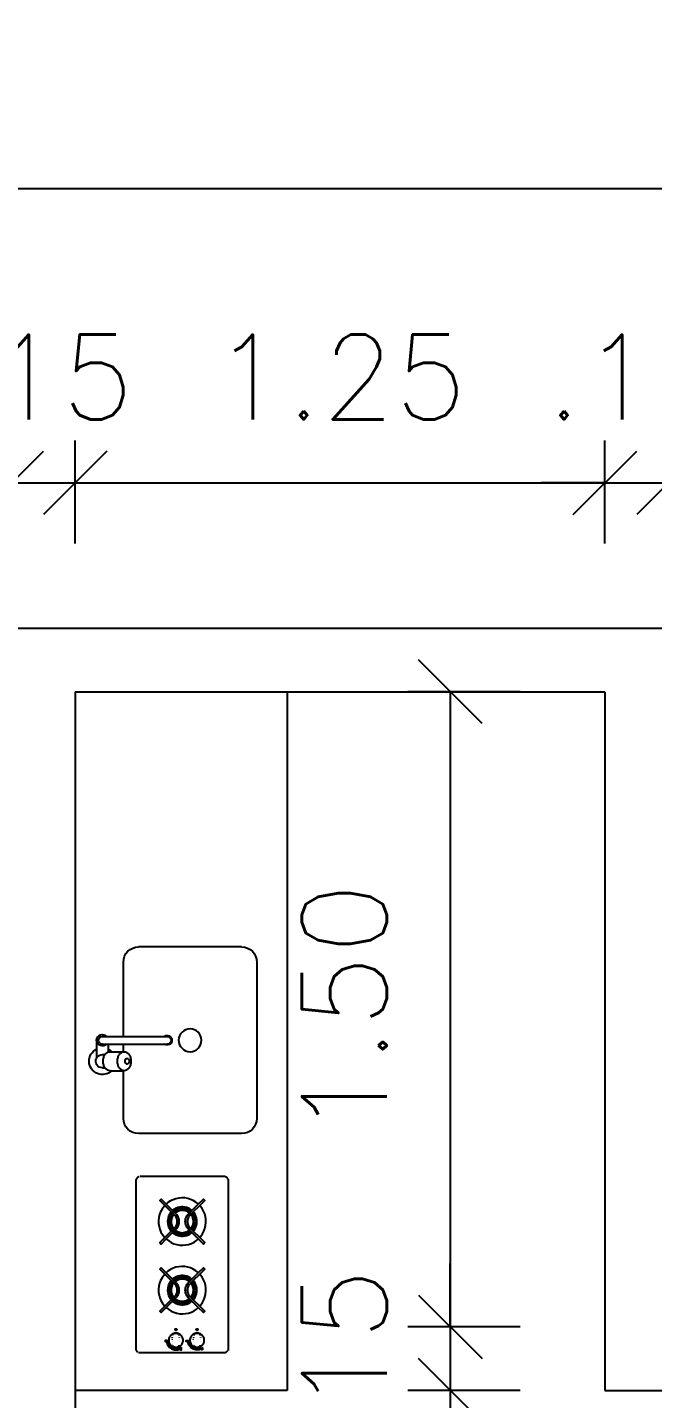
# Model space of a CAD drawing. Header units: millimetres. Extents: x 45003 to 46969, y 6653 to 6979.
# Drawn here: x 45084.404 to 45085.879, y 6877.07 to 6880.308 of the extents above; entities that cross this region are included whole.
import ezdxf

# ---------------------------------------------------------------- set-up
doc = ezdxf.new("R2010")
doc.units = ezdxf.units.MM
for name, color, linetype in [('ARQ-ALVENARIA', 4, 'Continuous'), ('ARQ-COTAS', 30, 'Continuous'), ('ARQ-EQ-COZ', 1, 'Continuous')]:
    doc.layers.add(name, color=color, linetype=linetype)
doc.styles.add('Romans_Anot', font='romans.shx')
doc.dimstyles.new('Escala 1-100', dxfattribs={"dimtxt": 0.2, "dimasz": 0.15, "dimexe": 0.1, "dimexo": 0.2, "dimgap": 0.15, "dimtad": 1, "dimzin": 4, "dimdsep": 46, "dimtxsty": 'Romans_Anot', "dimblk": 'OBLIQUE', "dimcen": 0.25, "dimclrd": 256, "dimclre": 256, "dimclrt": 2, "dimadec": 0, "dimazin": 0, "dimtfac": 1, "dimtix": 1, "dimtmove": 2, "dimatfit": 3, "dimfxl": 0, "dimlwd": -1, "dimlwe": -1, "dimarcsym": 0})

# ---------------------------------------------------------------- blocks, each defined once
blk = doc.blocks.new('Cubinox-e-pl')
for p, q in [((0.445, 0.245), (0.175, 0.245)), ((0.135, 0.205), (0.135, 0.08)), ((0.485, -0.205), (0.485, 0.205)), ((0.08, 0.0725), (0.087, 0.0725)), ((0.0996, 0.08), (0.1372, 0.08)), ((0.065, 0), (0.065, 0.0435)), ((0.08, 0.0375), (0.087, 0.0375)), ((0.08, 0.01), (0.25, 0.01)), ((0.095, 0.01), (0.095, 0.0309)), ((0.0996, 0.03), (0.1372, 0.03)), ((0.135, 0.03), (0.135, 0.01)), ((0.08, -0.01), (0.25, -0.01)), ((0.135, -0.01), (0.135, -0.205)), ((0.445, -0.245), (0.175, -0.245))]:
    blk.add_line(p, q)
blk.add_lwpolyline([(0.0996, 0.08, 0.133256), (0.0932, 0.0783, 0.106756), (0.0871, 0.0727, 0.082828), (0.0834, 0.0649, 0.071352), (0.0819, 0.055, 0.071352), (0.0834, 0.0451, 0.082828), (0.0871, 0.0373, 0.106756), (0.0932, 0.0317, 0.133256), (0.0996, 0.03, 0.133256)], format="xyb")
for points in [[(0.1372, 0.03, 0.133256), (0.1436, 0.0317, 0.106756), (0.1497, 0.0373, 0.082828), (0.1535, 0.0451, 0.071352), (0.1549, 0.055, 0.071352), (0.1535, 0.0649, 0.082828), (0.1497, 0.0727, 0.106756), (0.1436, 0.0783, 0.133256), (0.1372, 0.08, 0.133256), (0.1308, 0.0783, 0.106756), (0.1247, 0.0727, 0.082828), (0.121, 0.0649, 0.071352), (0.1195, 0.055, 0.071352), (0.121, 0.0451, 0.082828), (0.1247, 0.0373, 0.106756), (0.1308, 0.0317, 0.133256)], [(0.1447, 0.0625, 0.133256), (0.1428, 0.062, 0.106756), (0.141, 0.0603, 0.082828), (0.1398, 0.058, 0.071352), (0.1394, 0.055, 0.071352), (0.1398, 0.052, 0.082828), (0.141, 0.0497, 0.106756), (0.1428, 0.048, 0.133256), (0.1447, 0.0475, 0.133256), (0.1466, 0.048, 0.106756), (0.1485, 0.0497, 0.082828), (0.1496, 0.052, 0.071352), (0.15, 0.055, 0.071352), (0.1496, 0.058, 0.082828), (0.1485, 0.0603, 0.106756), (0.1466, 0.062, 0.133256)]]:
    blk.add_lwpolyline(points, format="xyb", close=True)
blk.add_circle((0.31, 0), 0.03)
for centre, radius, start, end in [((0.175, 0.205), 0.04, 90, 180), ((0.445, 0.205), 0.04, 0, 90), ((0.08, 0.055), 0.035, 45.5847, 244.6231), ((0.08, 0.055), 0.0175, 90, 204.62), ((0.055, 0.0435), 0.01, 0, 24.62), ((0.08, 0.055), 0.0175, 211.0027, 270), ((0.08, 0), 0.015, 41.8103, 318.1897), ((0.08, 0), 0.01, 90.0002, 270.0002), ((0.08, 0.055), 0.035, 295.3769, 314.4153), ((0.25, 0), 0.0125, 233.1301, 126.8699), ((0.25, 0), 0.01, 270.0001, 90.0001), ((0.175, -0.205), 0.04, 180, 270), ((0.445, -0.205), 0.04, 270, 0)]:
    blk.add_arc(centre, radius, start, end)
blk = doc.blocks.new('_Oblique')
at = {"color": 0, "linetype": 'ByBlock', "lineweight": -2}
blk.add_line((-0.5, -0.5), (0.5, 0.5), dxfattribs=at)
blk = doc.blocks.new('*D111')
at = {"layer": 'ARQ-COTAS', "transparency": 16777216}
for p, q in [((45082.0665, 6879.0893), (45082.0665, 6879.3324)), ((45084.3665, 6879.0893), (45084.3665, 6879.3324)), ((45082.0665, 6879.2324), (45084.3665, 6879.2324))]:
    blk.add_line(p, q, dxfattribs=at)
at = {"layer": 'Defpoints', "color": 0, "transparency": 16777216}
for p in [(45084.3665, 6879.2324), (45082.0665, 6878.8893), (45084.3665, 6878.8893)]:
    blk.add_point(p, dxfattribs=at)
at = {"layer": 'ARQ-COTAS', "transparency": 16777216, "xscale": 0.15, "yscale": 0.15, "zscale": 0.15, "rotation": 180}
blk.add_blockref('_Oblique', (45082.0665, 6879.2324), dxfattribs=at)
at = {"layer": 'ARQ-COTAS', "transparency": 16777216, "xscale": 0.15, "yscale": 0.15, "zscale": 0.15}
blk.add_blockref('_Oblique', (45084.3665, 6879.2324), dxfattribs=at)
at = {"layer": 'ARQ-COTAS', "color": 2, "transparency": 16777216, "insert": (45083.2165, 6879.4824), "char_height": 0.2, "attachment_point": 5, "style": 'Romans_Anot'}
blk.add_mtext('2.30', dxfattribs=at)
blk = doc.blocks.new('*D112')
at = {"layer": 'ARQ-COTAS', "transparency": 16777216}
for p, q in [((45084.3665, 6879.0893), (45084.3665, 6879.3324)), ((45084.5165, 6879.0893), (45084.5165, 6879.3324)), ((45084.3665, 6879.2324), (45084.2165, 6879.2324)), ((45084.3665, 6879.2324), (45084.5165, 6879.2324)), ((45084.5165, 6879.2324), (45084.6665, 6879.2324))]:
    blk.add_line(p, q, dxfattribs=at)
at = {"layer": 'Defpoints', "color": 0, "transparency": 16777216}
for p in [(45084.5165, 6879.2324), (45084.3665, 6878.8893), (45084.5165, 6878.8893)]:
    blk.add_point(p, dxfattribs=at)
at = {"layer": 'ARQ-COTAS', "transparency": 16777216, "xscale": 0.15, "yscale": 0.15, "zscale": 0.15}
blk.add_blockref('_Oblique', (45084.3665, 6879.2324), dxfattribs=at)
at = {"layer": 'ARQ-COTAS', "transparency": 16777216, "xscale": 0.15, "yscale": 0.15, "zscale": 0.15, "rotation": 180}
blk.add_blockref('_Oblique', (45084.5165, 6879.2324), dxfattribs=at)
at = {"layer": 'ARQ-COTAS', "color": 2, "transparency": 16777216, "insert": (45084.4415, 6879.4824), "char_height": 0.2, "attachment_point": 5, "style": 'Romans_Anot'}
blk.add_mtext('.15', dxfattribs=at)
blk = doc.blocks.new('*D113')
at = {"layer": 'ARQ-COTAS', "transparency": 16777216}
for p, q in [((45084.5165, 6879.0893), (45084.5165, 6879.3324)), ((45085.7665, 6879.0893), (45085.7665, 6879.3324)), ((45084.5165, 6879.2324), (45085.7665, 6879.2324))]:
    blk.add_line(p, q, dxfattribs=at)
at = {"layer": 'Defpoints', "color": 0, "transparency": 16777216}
for p in [(45085.7665, 6879.2324), (45084.5165, 6878.8893), (45085.7665, 6878.8893)]:
    blk.add_point(p, dxfattribs=at)
at = {"layer": 'ARQ-COTAS', "transparency": 16777216, "xscale": 0.15, "yscale": 0.15, "zscale": 0.15, "rotation": 180}
blk.add_blockref('_Oblique', (45084.5165, 6879.2324), dxfattribs=at)
at = {"layer": 'ARQ-COTAS', "transparency": 16777216, "xscale": 0.15, "yscale": 0.15, "zscale": 0.15}
blk.add_blockref('_Oblique', (45085.7665, 6879.2324), dxfattribs=at)
at = {"layer": 'ARQ-COTAS', "color": 2, "transparency": 16777216, "insert": (45085.1415, 6879.4824), "char_height": 0.2, "attachment_point": 5, "style": 'Romans_Anot'}
blk.add_mtext('1.25', dxfattribs=at)
blk = doc.blocks.new('*D114')
at = {"layer": 'ARQ-COTAS', "transparency": 16777216}
for p, q in [((45085.7665, 6879.0893), (45085.7665, 6879.3324)), ((45085.9165, 6879.0893), (45085.9165, 6879.3324)), ((45085.7665, 6879.2324), (45085.6165, 6879.2324)), ((45085.7665, 6879.2324), (45085.9165, 6879.2324)), ((45085.9165, 6879.2324), (45086.0665, 6879.2324))]:
    blk.add_line(p, q, dxfattribs=at)
at = {"layer": 'Defpoints', "color": 0, "transparency": 16777216}
for p in [(45085.9165, 6879.2324), (45085.7665, 6878.8893), (45085.9165, 6878.8893)]:
    blk.add_point(p, dxfattribs=at)
at = {"layer": 'ARQ-COTAS', "transparency": 16777216, "xscale": 0.15, "yscale": 0.15, "zscale": 0.15}
blk.add_blockref('_Oblique', (45085.7665, 6879.2324), dxfattribs=at)
at = {"layer": 'ARQ-COTAS', "transparency": 16777216, "xscale": 0.15, "yscale": 0.15, "zscale": 0.15, "rotation": 180}
blk.add_blockref('_Oblique', (45085.9165, 6879.2324), dxfattribs=at)
at = {"layer": 'ARQ-COTAS', "color": 2, "transparency": 16777216, "insert": (45085.8415, 6879.4824), "char_height": 0.2, "attachment_point": 5, "style": 'Romans_Anot'}
blk.add_mtext('.15', dxfattribs=at)
blk = doc.blocks.new('*D115')
at = {"layer": 'ARQ-COTAS', "transparency": 16777216}
for p, q in [((45085.9165, 6879.0893), (45085.9165, 6879.3324)), ((45088.2165, 6879.0893), (45088.2165, 6879.3324)), ((45085.9165, 6879.2324), (45088.2165, 6879.2324))]:
    blk.add_line(p, q, dxfattribs=at)
at = {"layer": 'Defpoints', "color": 0, "transparency": 16777216}
for p in [(45088.2165, 6879.2324), (45085.9165, 6878.8893), (45088.2165, 6878.8893)]:
    blk.add_point(p, dxfattribs=at)
at = {"layer": 'ARQ-COTAS', "transparency": 16777216, "xscale": 0.15, "yscale": 0.15, "zscale": 0.15, "rotation": 180}
blk.add_blockref('_Oblique', (45085.9165, 6879.2324), dxfattribs=at)
at = {"layer": 'ARQ-COTAS', "transparency": 16777216, "xscale": 0.15, "yscale": 0.15, "zscale": 0.15}
blk.add_blockref('_Oblique', (45088.2165, 6879.2324), dxfattribs=at)
at = {"layer": 'ARQ-COTAS', "color": 2, "transparency": 16777216, "insert": (45087.0665, 6879.4824), "char_height": 0.2, "attachment_point": 5, "style": 'Romans_Anot'}
blk.add_mtext('2.30', dxfattribs=at)
blk = doc.blocks.new('*D117')
at = {"layer": 'ARQ-COTAS', "transparency": 16777216}
for p, q in [((45052.5165, 6879.0893), (45052.5165, 6880.0267)), ((45088.3665, 6879.0893), (45088.3665, 6880.0267)), ((45088.3665, 6879.9267), (45052.5165, 6879.9267))]:
    blk.add_line(p, q, dxfattribs=at)
at = {"layer": 'Defpoints', "color": 0, "transparency": 16777216}
for p in [(45052.5165, 6879.9267), (45052.5165, 6878.8893), (45088.3665, 6878.8893)]:
    blk.add_point(p, dxfattribs=at)
at = {"layer": 'ARQ-COTAS', "transparency": 16777216, "xscale": 0.15, "yscale": 0.15, "zscale": 0.15, "rotation": 180}
blk.add_blockref('_Oblique', (45052.5165, 6879.9267), dxfattribs=at)
at = {"layer": 'ARQ-COTAS', "transparency": 16777216, "xscale": 0.15, "yscale": 0.15, "zscale": 0.15}
blk.add_blockref('_Oblique', (45088.3665, 6879.9267), dxfattribs=at)
at = {"layer": 'ARQ-COTAS', "color": 2, "transparency": 16777216, "insert": (45070.4415, 6880.1767), "char_height": 0.2, "attachment_point": 5, "style": 'Romans_Anot'}
blk.add_mtext('35.85', dxfattribs=at)
blk = doc.blocks.new('*D147')
at = {"layer": 'ARQ-COTAS', "transparency": 16777216}
for p, q in [((45085.5665, 6878.7393), (45085.3017, 6878.7393)), ((45085.4017, 6878.7393), (45085.4017, 6877.2393)), ((45085.5665, 6877.2393), (45085.3017, 6877.2393))]:
    blk.add_line(p, q, dxfattribs=at)
at = {"layer": 'Defpoints', "color": 0, "transparency": 16777216}
for p in [(45085.7665, 6878.7393), (45085.4017, 6877.2393), (45085.7665, 6877.2393)]:
    blk.add_point(p, dxfattribs=at)
at = {"layer": 'ARQ-COTAS', "transparency": 16777216, "xscale": 0.15, "yscale": 0.15, "zscale": 0.15}
for p, rotation in [((45085.4017, 6878.7393), 90), ((45085.4017, 6877.2393), 270)]:
    blk.add_blockref('_Oblique', p, dxfattribs=dict(at, rotation=rotation))
at = {"layer": 'ARQ-COTAS', "color": 2, "transparency": 16777216, "insert": (45085.1517, 6877.9893), "char_height": 0.2, "attachment_point": 5, "rotation": 90, "style": 'Romans_Anot'}
blk.add_mtext('1.50', dxfattribs=at)
blk = doc.blocks.new('*D148')
at = {"layer": 'ARQ-COTAS', "transparency": 16777216}
for p, q in [((45085.4017, 6877.2393), (45085.4017, 6877.3893)), ((45085.5665, 6877.2393), (45085.3017, 6877.2393)), ((45085.4017, 6877.2393), (45085.4017, 6877.0893)), ((45085.5665, 6877.0893), (45085.3017, 6877.0893)), ((45085.4017, 6877.0893), (45085.4017, 6876.9393))]:
    blk.add_line(p, q, dxfattribs=at)
at = {"layer": 'Defpoints', "color": 0, "transparency": 16777216}
for p in [(45085.7665, 6877.2393), (45085.4017, 6877.0893), (45085.7665, 6877.0893)]:
    blk.add_point(p, dxfattribs=at)
at = {"layer": 'ARQ-COTAS', "transparency": 16777216, "xscale": 0.15, "yscale": 0.15, "zscale": 0.15}
for p, rotation in [((45085.4017, 6877.2393), 270), ((45085.4017, 6877.0893), 90)]:
    blk.add_blockref('_Oblique', p, dxfattribs=dict(at, rotation=rotation))
at = {"layer": 'ARQ-COTAS', "color": 2, "transparency": 16777216, "insert": (45085.1517, 6877.1643), "char_height": 0.2, "attachment_point": 5, "rotation": 90, "style": 'Romans_Anot'}
blk.add_mtext('.15', dxfattribs=at)
blk = doc.blocks.new('*D149')
at = {"layer": 'ARQ-COTAS', "transparency": 16777216}
for p, q in [((45085.5665, 6877.0893), (45085.3017, 6877.0893)), ((45085.4017, 6877.0893), (45085.4017, 6873.3893)), ((45085.2165, 6873.3893), (45085.3017, 6873.3893))]:
    blk.add_line(p, q, dxfattribs=at)
at = {"layer": 'Defpoints', "color": 0, "transparency": 16777216}
for p in [(45085.7665, 6877.0893), (45085.4017, 6873.3893), (45085.4165, 6873.3893)]:
    blk.add_point(p, dxfattribs=at)
at = {"layer": 'ARQ-COTAS', "transparency": 16777216, "xscale": 0.15, "yscale": 0.15, "zscale": 0.15}
for p, rotation in [((45085.4017, 6877.0893), 90), ((45085.4017, 6873.3893), 270)]:
    blk.add_blockref('_Oblique', p, dxfattribs=dict(at, rotation=rotation))
at = {"layer": 'ARQ-COTAS', "color": 2, "transparency": 16777216, "insert": (45085.1517, 6875.2393), "char_height": 0.2, "attachment_point": 5, "rotation": 90, "style": 'Romans_Anot'}
blk.add_mtext('3.70', dxfattribs=at)

msp = doc.modelspace()

# ---------------------------------------------------------------- linework, layer by layer
at = {"layer": 'ARQ-ALVENARIA'}
for p, q in [((45083.4665, 6878.8893), (45086.8165, 6878.8893)), ((45084.5165, 6878.7393), (45085.7665, 6878.7393)), ((45084.5165, 6878.7393), (45084.5165, 6873.3893)), ((45085.7665, 6878.7393), (45085.7665, 6877.0893)), ((45085.7665, 6877.0893), (45086.0165, 6877.0893))]:
    msp.add_line(p, q, dxfattribs=at)
at = {"layer": 'ARQ-EQ-COZ'}
for p, q in [((45085.0165, 6878.7393), (45085.0165, 6877.0893)), ((45084.7852, 6877.4754), (45084.7894, 6877.4712)), ((45084.7897, 6877.5045), (45084.7894, 6877.5049)), ((45084.7894, 6877.4712), (45084.7913, 6877.4738)), ((45084.7916, 6877.5019), (45084.7897, 6877.5045)), ((45084.7913, 6877.4738), (45084.7929, 6877.4766)), ((45084.7932, 6877.499), (45084.7916, 6877.5019)), ((45084.7929, 6877.4766), (45084.7942, 6877.4797)), ((45084.7944, 6877.4959), (45084.7932, 6877.499)), ((45084.7942, 6877.4797), (45084.795, 6877.4828)), ((45084.7951, 6877.4927), (45084.7944, 6877.4959)), ((45084.795, 6877.4828), (45084.7955, 6877.4861)), ((45084.7955, 6877.4894), (45084.7951, 6877.4927)), ((45084.7955, 6877.4861), (45084.7955, 6877.4894)), ((45084.7852, 6877.3134), (45084.7894, 6877.3092)), ((45084.7897, 6877.3426), (45084.7894, 6877.3429)), ((45084.7894, 6877.3092), (45084.7913, 6877.3118)), ((45084.7916, 6877.3399), (45084.7897, 6877.3426)), ((45084.7913, 6877.3118), (45084.7929, 6877.3146)), ((45084.7932, 6877.337), (45084.7916, 6877.3399)), ((45084.7929, 6877.3146), (45084.7942, 6877.3177)), ((45084.7944, 6877.3339), (45084.7932, 6877.337)), ((45084.7942, 6877.3177), (45084.795, 6877.3209)), ((45084.7951, 6877.3307), (45084.7944, 6877.3339)), ((45084.795, 6877.3209), (45084.7955, 6877.3241)), ((45084.7955, 6877.3274), (45084.7951, 6877.3307)), ((45084.7955, 6877.3241), (45084.7955, 6877.3274)), ((45084.7514, 6877.2235), (45084.7511, 6877.2234)), ((45084.7531, 6877.2238), (45084.7531, 6877.2238)), ((45084.7583, 6877.2231), (45084.758, 6877.2232)), ((45084.7593, 6877.2227), (45084.7593, 6877.2227)), ((45084.8014, 6877.2235), (45084.8011, 6877.2234)), ((45084.8031, 6877.2238), (45084.8031, 6877.2238)), ((45084.8083, 6877.2231), (45084.808, 6877.2232)), ((45084.8093, 6877.2227), (45084.8093, 6877.2227)), ((45084.7453, 6877.2054), (45084.7453, 6877.2054)), ((45084.7456, 6877.2009), (45084.7456, 6877.2009)), ((45084.7587, 6877.1925), (45084.7588, 6877.1925)), ((45084.7633, 6877.2054), (45084.7633, 6877.2054)), ((45084.7953, 6877.2054), (45084.7953, 6877.2054)), ((45084.7956, 6877.2009), (45084.7956, 6877.2009)), ((45084.8087, 6877.1925), (45084.8088, 6877.1925)), ((45084.8133, 6877.2054), (45084.8133, 6877.2054)), ((45085.0165, 6877.0893), (45084.5165, 6877.0893))]:
    msp.add_line(p, q, dxfattribs=at)
for points in [[(45084.6598, 6877.5848), (45084.6598, 6877.1877), (45084.6599, 6877.1863), (45084.6601, 6877.185), (45084.6606, 6877.1837), (45084.6612, 6877.1825), (45084.6619, 6877.1814), (45084.6628, 6877.1803), (45084.6638, 6877.1794)], [(45084.6675, 6877.5939), (45084.6662, 6877.5935), (45084.665, 6877.5929), (45084.6638, 6877.5921), (45084.6628, 6877.5912), (45084.6619, 6877.5902), (45084.6612, 6877.5891), (45084.6606, 6877.5879), (45084.6601, 6877.5866), (45084.6599, 6877.5852)], [(45084.8784, 6877.1838), (45084.8784, 6877.5839), (45084.8783, 6877.5852), (45084.8781, 6877.5866), (45084.8776, 6877.5879), (45084.877, 6877.5891), (45084.8763, 6877.5902), (45084.8754, 6877.5912), (45084.8744, 6877.5921), (45084.8732, 6877.5929), (45084.872, 6877.5935), (45084.8707, 6877.5939), (45084.8694, 6877.5942), (45084.868, 6877.5943), (45084.67, 6877.5943)], [(45084.7492, 6877.5049), (45084.7483, 6877.5059), (45084.7459, 6877.5083), (45084.7434, 6877.5108), (45084.7283, 6877.5259), (45084.7163, 6877.5379), (45084.7195, 6877.5411), (45084.7314, 6877.5292), (45084.7466, 6877.514), (45084.749, 6877.5115), (45084.7515, 6877.5091), (45084.7525, 6877.5081), (45084.7567, 6877.5039)], [(45084.8072, 6877.5292), (45084.8069, 6877.5296), (45084.8014, 6877.5339), (45084.7954, 6877.5376), (45084.789, 6877.5405), (45084.7822, 6877.5425), (45084.7753, 6877.5437), (45084.7683, 6877.544), (45084.7613, 6877.5435), (45084.7544, 6877.542), (45084.7478, 6877.5397), (45084.7415, 6877.5366), (45084.7356, 6877.5327), (45084.7314, 6877.5292)], [(45084.7928, 6877.4678), (45084.7944, 6877.4698), (45084.7965, 6877.4731), (45084.7982, 6877.4766), (45084.7994, 6877.4803), (45084.8001, 6877.4842), (45084.8004, 6877.4881), (45084.8001, 6877.492), (45084.7994, 6877.4958), (45084.7982, 6877.4995), (45084.7965, 6877.503), (45084.7944, 6877.5063), (45084.7928, 6877.5083), (45084.7953, 6877.5108), (45084.8104, 6877.5259), (45084.8224, 6877.5379), (45084.8192, 6877.5411), (45084.8072, 6877.5292), (45084.7921, 6877.514), (45084.7896, 6877.5115), (45084.7891, 6877.512), (45084.786, 6877.5143), (45084.7825, 6877.5162), (45084.7789, 6877.5176), (45084.7751, 6877.5186), (45084.7713, 6877.5191), (45084.7674, 6877.5191), (45084.7635, 6877.5186), (45084.7597, 6877.5176), (45084.7561, 6877.5162), (45084.7527, 6877.5143), (45084.7495, 6877.512), (45084.749, 6877.5115)], [(45084.7283, 6877.5259), (45084.7256, 6877.523), (45084.7215, 6877.5172), (45084.7183, 6877.511), (45084.7158, 6877.5044), (45084.7142, 6877.4976), (45084.7134, 6877.4906), (45084.7135, 6877.4835), (45084.7145, 6877.4766), (45084.7164, 6877.4698), (45084.7191, 6877.4633), (45084.7226, 6877.4572), (45084.7269, 6877.4516), (45084.7282, 6877.4502)], [(45084.7434, 6877.5108), (45084.7414, 6877.5084), (45084.739, 6877.5047), (45084.7372, 6877.5008), (45084.7358, 6877.4967), (45084.735, 6877.4924), (45084.7348, 6877.4881), (45084.735, 6877.4837), (45084.7358, 6877.4795), (45084.7372, 6877.4753), (45084.739, 6877.4714), (45084.7414, 6877.4678), (45084.7434, 6877.4653)], [(45084.7459, 6877.5083), (45084.7442, 6877.5063), (45084.7421, 6877.503), (45084.7404, 6877.4995), (45084.7392, 6877.4958), (45084.7385, 6877.492), (45084.7383, 6877.4881), (45084.7385, 6877.4842), (45084.7392, 6877.4803), (45084.7404, 6877.4766), (45084.7421, 6877.4731), (45084.7442, 6877.4698), (45084.7459, 6877.4678)], [(45084.7483, 6877.5059), (45084.747, 6877.5043), (45084.7452, 6877.5013), (45084.7437, 6877.4982), (45084.7426, 6877.4949), (45084.742, 6877.4915), (45084.7418, 6877.4881), (45084.742, 6877.4846), (45084.7426, 6877.4812), (45084.7437, 6877.4779), (45084.7452, 6877.4748), (45084.747, 6877.4719), (45084.7483, 6877.4703)], [(45084.7921, 6877.514), (45084.7914, 6877.5147), (45084.7878, 6877.5173), (45084.784, 6877.5193), (45084.78, 6877.5209), (45084.7758, 6877.522), (45084.7715, 6877.5226), (45084.7672, 6877.5226), (45084.7628, 6877.522), (45084.7586, 6877.5209), (45084.7546, 6877.5193), (45084.7508, 6877.5173), (45084.7473, 6877.5147), (45084.7466, 6877.514)], [(45084.7871, 6877.5091), (45084.7869, 6877.5093), (45084.7841, 6877.5113), (45084.7811, 6877.513), (45084.7778, 6877.5143), (45084.7745, 6877.5151), (45084.7711, 6877.5156), (45084.7676, 6877.5156), (45084.7642, 6877.5151), (45084.7608, 6877.5143), (45084.7576, 6877.513), (45084.7546, 6877.5113), (45084.7518, 6877.5093), (45084.7515, 6877.5091)], [(45084.7862, 6877.5081), (45084.785, 6877.5091), (45084.7822, 6877.5109), (45084.7793, 6877.5123), (45084.7761, 6877.5134), (45084.7729, 6877.5141), (45084.7696, 6877.5143), (45084.7663, 6877.5141), (45084.7631, 6877.5136), (45084.76, 6877.5126), (45084.757, 6877.5112), (45084.7542, 6877.5095), (45084.7525, 6877.5081)], [(45084.7896, 6877.5115), (45084.7871, 6877.5091), (45084.7862, 6877.5081), (45084.782, 6877.5039)], [(45084.7852, 6877.5007), (45084.7894, 6877.5049), (45084.7903, 6877.5059), (45084.7928, 6877.5083)], [(45084.7903, 6877.4703), (45084.7916, 6877.4719), (45084.7935, 6877.4748), (45084.7949, 6877.4779), (45084.796, 6877.4812), (45084.7967, 6877.4846), (45084.7969, 6877.4881), (45084.7967, 6877.4915), (45084.796, 6877.4949), (45084.7949, 6877.4982), (45084.7935, 6877.5013), (45084.7916, 6877.5043), (45084.7903, 6877.5059)], [(45084.7953, 6877.4653), (45084.7973, 6877.4678), (45084.7996, 6877.4714), (45084.8015, 6877.4753), (45084.8028, 6877.4795), (45084.8036, 6877.4837), (45084.8039, 6877.4881), (45084.8036, 6877.4924), (45084.8028, 6877.4967), (45084.8015, 6877.5008), (45084.7996, 6877.5047), (45084.7973, 6877.5084), (45084.7953, 6877.5108)], [(45084.8104, 6877.4502), (45084.8131, 6877.4532), (45084.8171, 6877.459), (45084.8204, 6877.4652), (45084.8229, 6877.4718), (45084.8245, 6877.4786), (45084.8252, 6877.4856), (45084.8251, 6877.4926), (45084.8241, 6877.4996), (45084.8222, 6877.5063), (45084.8195, 6877.5128), (45084.816, 6877.5189), (45084.8118, 6877.5245), (45084.8104, 6877.5259)], [(45084.7535, 6877.4754), (45084.7546, 6877.4771), (45084.7556, 6877.4792), (45084.7564, 6877.4813), (45084.7569, 6877.4835), (45084.7573, 6877.4858), (45084.7574, 6877.4881), (45084.7573, 6877.4903), (45084.7569, 6877.4926), (45084.7564, 6877.4948), (45084.7556, 6877.4969), (45084.7546, 6877.499), (45084.7535, 6877.5007)], [(45084.7493, 6877.4712), (45084.7483, 6877.4703), (45084.7459, 6877.4678), (45084.7434, 6877.4653), (45084.7282, 6877.4502), (45084.7163, 6877.4382), (45084.7195, 6877.435), (45084.7314, 6877.447), (45084.7466, 6877.4621), (45084.749, 6877.4646), (45084.7515, 6877.4671), (45084.7518, 6877.4668), (45084.7546, 6877.4648), (45084.7576, 6877.4631), (45084.7608, 6877.4619), (45084.7642, 6877.461), (45084.7676, 6877.4606), (45084.7711, 6877.4606), (45084.7745, 6877.461), (45084.7778, 6877.4619), (45084.7811, 6877.4631), (45084.7841, 6877.4648), (45084.7869, 6877.4668), (45084.7871, 6877.4671)], [(45084.7314, 6877.447), (45084.7318, 6877.4466), (45084.7373, 6877.4422), (45084.7433, 6877.4385), (45084.7497, 6877.4357), (45084.7564, 6877.4336), (45084.7633, 6877.4324), (45084.7703, 6877.4321), (45084.7773, 6877.4327), (45084.7842, 6877.4341), (45084.7909, 6877.4364), (45084.7972, 6877.4395), (45084.803, 6877.4434), (45084.8072, 6877.447)], [(45084.7466, 6877.4621), (45084.7473, 6877.4614), (45084.7508, 6877.4589), (45084.7546, 6877.4568), (45084.7586, 6877.4552), (45084.7628, 6877.4541), (45084.7672, 6877.4536), (45084.7715, 6877.4536), (45084.7758, 6877.4541), (45084.78, 6877.4552), (45084.784, 6877.4568), (45084.7878, 6877.4589), (45084.7914, 6877.4614), (45084.7921, 6877.4621)], [(45084.749, 6877.4646), (45084.7495, 6877.4641), (45084.7527, 6877.4618), (45084.7561, 6877.46), (45084.7597, 6877.4585), (45084.7635, 6877.4576), (45084.7674, 6877.4571), (45084.7713, 6877.4571), (45084.7751, 6877.4576), (45084.7789, 6877.4585), (45084.7825, 6877.46), (45084.786, 6877.4618), (45084.7891, 6877.4641), (45084.7896, 6877.4646)], [(45084.7515, 6877.4671), (45084.7525, 6877.468), (45084.7567, 6877.4722)], [(45084.7525, 6877.468), (45084.7537, 6877.467), (45084.7564, 6877.4652), (45084.7594, 6877.4638), (45084.7625, 6877.4627), (45084.7657, 6877.4621), (45084.769, 6877.4618), (45084.7723, 6877.462), (45084.7755, 6877.4626), (45084.7787, 6877.4636), (45084.7817, 6877.4649), (45084.7845, 6877.4667), (45084.7862, 6877.468)], [(45084.7894, 6877.4712), (45084.7903, 6877.4703), (45084.7928, 6877.4678), (45084.7953, 6877.4653), (45084.8104, 6877.4502), (45084.8224, 6877.4382), (45084.8192, 6877.435), (45084.8072, 6877.447), (45084.7921, 6877.4621), (45084.7896, 6877.4646), (45084.7871, 6877.4671), (45084.7862, 6877.468), (45084.782, 6877.4722)], [(45084.7492, 6877.343), (45084.7483, 6877.3439), (45084.7459, 6877.3463), (45084.7434, 6877.3488), (45084.7283, 6877.3639), (45084.7163, 6877.3759), (45084.7195, 6877.3791), (45084.7314, 6877.3672), (45084.7466, 6877.352), (45084.749, 6877.3496), (45084.7515, 6877.3471), (45084.7525, 6877.3461), (45084.7567, 6877.3419)], [(45084.8072, 6877.3672), (45084.8069, 6877.3676), (45084.8014, 6877.3719), (45084.7954, 6877.3756), (45084.789, 6877.3785), (45084.7822, 6877.3805), (45084.7753, 6877.3817), (45084.7683, 6877.382), (45084.7613, 6877.3815), (45084.7544, 6877.38), (45084.7478, 6877.3777), (45084.7415, 6877.3746), (45084.7356, 6877.3707), (45084.7314, 6877.3672)], [(45084.7928, 6877.3058), (45084.7944, 6877.3078), (45084.7965, 6877.3111), (45084.7982, 6877.3146), (45084.7994, 6877.3184), (45084.8001, 6877.3222), (45084.8004, 6877.3261), (45084.8001, 6877.33), (45084.7994, 6877.3338), (45084.7982, 6877.3375), (45084.7965, 6877.341), (45084.7944, 6877.3443), (45084.7928, 6877.3463), (45084.7953, 6877.3488), (45084.8104, 6877.364), (45084.8224, 6877.3759), (45084.8192, 6877.3791), (45084.8072, 6877.3672), (45084.7921, 6877.352), (45084.7896, 6877.3496), (45084.7891, 6877.35), (45084.786, 6877.3523), (45084.7825, 6877.3542), (45084.7789, 6877.3556), (45084.7751, 6877.3566), (45084.7713, 6877.3571), (45084.7674, 6877.3571), (45084.7635, 6877.3566), (45084.7597, 6877.3556), (45084.7561, 6877.3542), (45084.7527, 6877.3523), (45084.7495, 6877.35), (45084.749, 6877.3496)], [(45084.7283, 6877.3639), (45084.7256, 6877.361), (45084.7215, 6877.3552), (45084.7183, 6877.349), (45084.7158, 6877.3424), (45084.7142, 6877.3356), (45084.7134, 6877.3286), (45084.7135, 6877.3215), (45084.7145, 6877.3146), (45084.7164, 6877.3078), (45084.7191, 6877.3013), (45084.7226, 6877.2952), (45084.7269, 6877.2896), (45084.7282, 6877.2882)], [(45084.7434, 6877.3488), (45084.7414, 6877.3464), (45084.739, 6877.3427), (45084.7372, 6877.3388), (45084.7358, 6877.3347), (45084.735, 6877.3304), (45084.7348, 6877.3261), (45084.735, 6877.3217), (45084.7358, 6877.3175), (45084.7372, 6877.3134), (45084.739, 6877.3094), (45084.7414, 6877.3058), (45084.7434, 6877.3033)], [(45084.7459, 6877.3463), (45084.7442, 6877.3443), (45084.7421, 6877.341), (45084.7404, 6877.3375), (45084.7392, 6877.3338), (45084.7385, 6877.33), (45084.7383, 6877.3261), (45084.7385, 6877.3222), (45084.7392, 6877.3184), (45084.7404, 6877.3146), (45084.7421, 6877.3111), (45084.7442, 6877.3078), (45084.7459, 6877.3058)], [(45084.7483, 6877.3439), (45084.747, 6877.3423), (45084.7452, 6877.3394), (45084.7437, 6877.3362), (45084.7426, 6877.3329), (45084.742, 6877.3295), (45084.7418, 6877.3261), (45084.742, 6877.3226), (45084.7426, 6877.3192), (45084.7437, 6877.3159), (45084.7452, 6877.3128), (45084.747, 6877.3099), (45084.7483, 6877.3083)], [(45084.7921, 6877.352), (45084.7914, 6877.3527), (45084.7878, 6877.3553), (45084.784, 6877.3574), (45084.78, 6877.359), (45084.7758, 6877.36), (45084.7715, 6877.3606), (45084.7672, 6877.3606), (45084.7628, 6877.36), (45084.7586, 6877.359), (45084.7546, 6877.3574), (45084.7508, 6877.3553), (45084.7473, 6877.3527), (45084.7466, 6877.352)], [(45084.7871, 6877.3471), (45084.7869, 6877.3473), (45084.7841, 6877.3493), (45084.7811, 6877.351), (45084.7778, 6877.3523), (45084.7745, 6877.3531), (45084.7711, 6877.3536), (45084.7676, 6877.3536), (45084.7642, 6877.3531), (45084.7608, 6877.3523), (45084.7576, 6877.351), (45084.7546, 6877.3493), (45084.7518, 6877.3473), (45084.7515, 6877.3471)], [(45084.7862, 6877.3461), (45084.785, 6877.3471), (45084.7822, 6877.3489), (45084.7793, 6877.3503), (45084.7761, 6877.3514), (45084.7729, 6877.3521), (45084.7696, 6877.3523), (45084.7663, 6877.3521), (45084.7631, 6877.3516), (45084.76, 6877.3506), (45084.757, 6877.3492), (45084.7542, 6877.3475), (45084.7525, 6877.3461)], [(45084.7896, 6877.3496), (45084.7871, 6877.3471), (45084.7862, 6877.3461), (45084.782, 6877.3419)], [(45084.7852, 6877.3387), (45084.7894, 6877.3429), (45084.7903, 6877.3439), (45084.7928, 6877.3463)], [(45084.7903, 6877.3083), (45084.7916, 6877.3099), (45084.7935, 6877.3128), (45084.7949, 6877.3159), (45084.796, 6877.3192), (45084.7967, 6877.3226), (45084.7969, 6877.3261), (45084.7967, 6877.3295), (45084.796, 6877.3329), (45084.7949, 6877.3362), (45084.7935, 6877.3394), (45084.7916, 6877.3423), (45084.7903, 6877.3439)], [(45084.7953, 6877.3033), (45084.7973, 6877.3058), (45084.7996, 6877.3094), (45084.8015, 6877.3134), (45084.8028, 6877.3175), (45084.8036, 6877.3217), (45084.8039, 6877.3261), (45084.8036, 6877.3304), (45084.8028, 6877.3347), (45084.8015, 6877.3388), (45084.7996, 6877.3427), (45084.7973, 6877.3464), (45084.7953, 6877.3488)], [(45084.8104, 6877.2882), (45084.8131, 6877.2912), (45084.8171, 6877.297), (45084.8204, 6877.3032), (45084.8229, 6877.3098), (45084.8245, 6877.3166), (45084.8252, 6877.3236), (45084.8251, 6877.3306), (45084.8241, 6877.3376), (45084.8222, 6877.3443), (45084.8195, 6877.3508), (45084.816, 6877.3569), (45084.8118, 6877.3625), (45084.8104, 6877.364)], [(45084.7535, 6877.3134), (45084.7546, 6877.3152), (45084.7556, 6877.3172), (45084.7564, 6877.3193), (45084.7569, 6877.3215), (45084.7573, 6877.3238), (45084.7574, 6877.3261), (45084.7573, 6877.3284), (45084.7569, 6877.3306), (45084.7564, 6877.3328), (45084.7556, 6877.335), (45084.7546, 6877.337), (45084.7535, 6877.3387)], [(45084.7493, 6877.3092), (45084.7483, 6877.3083), (45084.7459, 6877.3058), (45084.7434, 6877.3033), (45084.7282, 6877.2882), (45084.7163, 6877.2762), (45084.7195, 6877.273), (45084.7314, 6877.285), (45084.7466, 6877.3001), (45084.749, 6877.3026), (45084.7515, 6877.3051), (45084.7518, 6877.3048), (45084.7546, 6877.3028), (45084.7576, 6877.3011), (45084.7608, 6877.2999), (45084.7642, 6877.299), (45084.7676, 6877.2986), (45084.7711, 6877.2986), (45084.7745, 6877.299), (45084.7778, 6877.2999), (45084.7811, 6877.3011), (45084.7841, 6877.3028), (45084.7869, 6877.3048), (45084.7871, 6877.3051)], [(45084.7314, 6877.285), (45084.7318, 6877.2846), (45084.7373, 6877.2802), (45084.7433, 6877.2766), (45084.7497, 6877.2737), (45084.7564, 6877.2716), (45084.7633, 6877.2704), (45084.7703, 6877.2701), (45084.7773, 6877.2707), (45084.7842, 6877.2721), (45084.7909, 6877.2744), (45084.7972, 6877.2775), (45084.803, 6877.2814), (45084.8072, 6877.285)], [(45084.7466, 6877.3001), (45084.7473, 6877.2994), (45084.7508, 6877.2969), (45084.7546, 6877.2948), (45084.7586, 6877.2932), (45084.7628, 6877.2921), (45084.7672, 6877.2916), (45084.7715, 6877.2916), (45084.7758, 6877.2921), (45084.78, 6877.2932), (45084.784, 6877.2948), (45084.7878, 6877.2969), (45084.7914, 6877.2994), (45084.7921, 6877.3001)], [(45084.749, 6877.3026), (45084.7495, 6877.3021), (45084.7527, 6877.2999), (45084.7561, 6877.298), (45084.7597, 6877.2965), (45084.7635, 6877.2956), (45084.7674, 6877.2951), (45084.7713, 6877.2951), (45084.7751, 6877.2956), (45084.7789, 6877.2965), (45084.7825, 6877.298), (45084.786, 6877.2999), (45084.7891, 6877.3021), (45084.7896, 6877.3026)], [(45084.7515, 6877.3051), (45084.7525, 6877.306), (45084.7567, 6877.3102)], [(45084.7525, 6877.306), (45084.7537, 6877.305), (45084.7564, 6877.3032), (45084.7594, 6877.3018), (45084.7625, 6877.3008), (45084.7657, 6877.3001), (45084.769, 6877.2998), (45084.7723, 6877.3), (45084.7755, 6877.3006), (45084.7787, 6877.3016), (45084.7817, 6877.3029), (45084.7845, 6877.3047), (45084.7862, 6877.306)], [(45084.7894, 6877.3092), (45084.7903, 6877.3083), (45084.7928, 6877.3058), (45084.7953, 6877.3033), (45084.8104, 6877.2882), (45084.8224, 6877.2762), (45084.8192, 6877.273), (45084.8072, 6877.285), (45084.7921, 6877.3001), (45084.7896, 6877.3026), (45084.7871, 6877.3051), (45084.7862, 6877.306), (45084.782, 6877.3102)], [(45084.7456, 6877.2147), (45084.7456, 6877.2146), (45084.7456, 6877.2146)], [(45084.7467, 6877.2202), (45084.7466, 6877.2199), (45084.7465, 6877.2198)], [(45084.7467, 6877.2203), (45084.7468, 6877.2204), (45084.747, 6877.2207), (45084.7471, 6877.2208)], [(45084.7481, 6877.2219), (45084.7477, 6877.2216), (45084.7475, 6877.2214), (45084.7474, 6877.2213)], [(45084.7484, 6877.2221), (45084.7482, 6877.222), (45084.7481, 6877.2219)], [(45084.749, 6877.2225), (45084.7488, 6877.2224), (45084.7485, 6877.2222)], [(45084.7502, 6877.2231), (45084.7499, 6877.223), (45084.7491, 6877.2226)], [(45084.7509, 6877.2234), (45084.7508, 6877.2233), (45084.7507, 6877.2233), (45084.7503, 6877.2231)], [(45084.7575, 6877.2234), (45084.7567, 6877.2236), (45084.7567, 6877.2236), (45084.7566, 6877.2236), (45084.7566, 6877.2236), (45084.7565, 6877.2237), (45084.7562, 6877.2237), (45084.7555, 6877.2238), (45084.7555, 6877.2238), (45084.7543, 6877.2239), (45084.7531, 6877.2238), (45084.7531, 6877.2238), (45084.7524, 6877.2237), (45084.7522, 6877.2237), (45084.752, 6877.2236), (45084.7519, 6877.2236), (45084.7519, 6877.2236)], [(45084.7579, 6877.2233), (45084.7578, 6877.2233), (45084.7577, 6877.2234), (45084.7575, 6877.2234)], [(45084.7591, 6877.2228), (45084.7587, 6877.223), (45084.7584, 6877.2231)], [(45084.7598, 6877.2224), (45084.7597, 6877.2225), (45084.7596, 6877.2225), (45084.7595, 6877.2226)], [(45084.7612, 6877.2213), (45084.7611, 6877.2214), (45084.7609, 6877.2215), (45084.7609, 6877.2216), (45084.7604, 6877.222), (45084.7603, 6877.2221)], [(45084.7619, 6877.2203), (45084.7617, 6877.2205), (45084.7617, 6877.2207), (45084.7616, 6877.2208)], [(45084.7623, 6877.2192), (45084.762, 6877.2199), (45084.762, 6877.2201)], [(45084.763, 6877.2145), (45084.763, 6877.2146), (45084.763, 6877.2147)], [(45084.7956, 6877.2147), (45084.7956, 6877.2146), (45084.7956, 6877.2146)], [(45084.7967, 6877.2202), (45084.7966, 6877.2199), (45084.7965, 6877.2198)], [(45084.7967, 6877.2203), (45084.7968, 6877.2204), (45084.797, 6877.2207), (45084.7971, 6877.2208)], [(45084.7981, 6877.2219), (45084.7977, 6877.2216), (45084.7975, 6877.2214), (45084.7974, 6877.2213)], [(45084.7984, 6877.2221), (45084.7982, 6877.222), (45084.7981, 6877.2219)], [(45084.799, 6877.2225), (45084.7988, 6877.2224), (45084.7985, 6877.2222)], [(45084.8002, 6877.2231), (45084.7999, 6877.223), (45084.7991, 6877.2226)], [(45084.8009, 6877.2234), (45084.8008, 6877.2233), (45084.8007, 6877.2233), (45084.8003, 6877.2231)], [(45084.8075, 6877.2234), (45084.8067, 6877.2236), (45084.8067, 6877.2236), (45084.8066, 6877.2236), (45084.8066, 6877.2236), (45084.8065, 6877.2237), (45084.8062, 6877.2237), (45084.8055, 6877.2238), (45084.8055, 6877.2238), (45084.8043, 6877.2239), (45084.8031, 6877.2238), (45084.8031, 6877.2238), (45084.8024, 6877.2237), (45084.8022, 6877.2237), (45084.802, 6877.2236), (45084.8019, 6877.2236), (45084.8019, 6877.2236)], [(45084.8057, 6877.2316), (45084.8053, 6877.2313), (45084.8048, 6877.2311), (45084.8043, 6877.231), (45084.8038, 6877.2311), (45084.8033, 6877.2313), (45084.8029, 6877.2316), (45084.8026, 6877.232), (45084.8024, 6877.2325), (45084.8023, 6877.233), (45084.8024, 6877.2336), (45084.8026, 6877.234)], [(45084.8026, 6877.234), (45084.8029, 6877.2345), (45084.8033, 6877.2348), (45084.8038, 6877.235), (45084.8043, 6877.235), (45084.8048, 6877.235), (45084.8053, 6877.2348), (45084.8057, 6877.2345), (45084.806, 6877.234), (45084.8062, 6877.2336), (45084.8063, 6877.233), (45084.8062, 6877.2325), (45084.806, 6877.232), (45084.8057, 6877.2316)], [(45084.8079, 6877.2233), (45084.8078, 6877.2233), (45084.8077, 6877.2234), (45084.8075, 6877.2234)], [(45084.8091, 6877.2228), (45084.8087, 6877.223), (45084.8084, 6877.2231)], [(45084.8098, 6877.2224), (45084.8097, 6877.2225), (45084.8096, 6877.2225), (45084.8095, 6877.2226)], [(45084.8112, 6877.2213), (45084.8111, 6877.2214), (45084.8109, 6877.2215), (45084.8109, 6877.2216), (45084.8104, 6877.222), (45084.8103, 6877.2221)], [(45084.8119, 6877.2203), (45084.8117, 6877.2205), (45084.8117, 6877.2207), (45084.8116, 6877.2208)], [(45084.8123, 6877.2192), (45084.812, 6877.2199), (45084.812, 6877.2201)], [(45084.813, 6877.2145), (45084.813, 6877.2146), (45084.813, 6877.2147)], [(45084.6658, 6877.1786), (45084.868, 6877.1786), (45084.8694, 6877.1787), (45084.8707, 6877.179), (45084.872, 6877.1794), (45084.8732, 6877.18), (45084.8744, 6877.1808), (45084.8754, 6877.1817), (45084.8763, 6877.1827), (45084.877, 6877.1838)], [(45084.739, 6877.1938), (45084.7375, 6877.1957), (45084.7362, 6877.1978), (45084.7352, 6877.2), (45084.7345, 6877.2023), (45084.734, 6877.2046), (45084.7338, 6877.207), (45084.7288, 6877.207), (45084.7288, 6877.205), (45084.7323, 6877.205)], [(45084.7323, 6877.205), (45084.7324, 6877.2044), (45084.7329, 6877.2018), (45084.7337, 6877.1994), (45084.7348, 6877.197), (45084.7361, 6877.1948), (45084.7377, 6877.1927), (45084.7395, 6877.1909), (45084.7416, 6877.1892), (45084.7437, 6877.1878)], [(45084.7437, 6877.1878), (45084.7461, 6877.1867), (45084.7485, 6877.1858), (45084.751, 6877.1852), (45084.7536, 6877.1849), (45084.7562, 6877.1849), (45084.7588, 6877.1852), (45084.7613, 6877.1858), (45084.7638, 6877.1867), (45084.7654, 6877.1874), (45084.7654, 6877.1855), (45084.7674, 6877.1855), (45084.7674, 6877.19), (45084.7666, 6877.19), (45084.7653, 6877.1892), (45084.7632, 6877.1882), (45084.7609, 6877.1874), (45084.7585, 6877.1868), (45084.7561, 6877.1865), (45084.7537, 6877.1865), (45084.7513, 6877.1868), (45084.749, 6877.1874), (45084.7467, 6877.1882), (45084.7445, 6877.1892), (45084.7425, 6877.1905), (45084.7406, 6877.1921), (45084.739, 6877.1938)], [(45084.7453, 6877.2101), (45084.7453, 6877.21), (45084.7453, 6877.21)], [(45084.7465, 6877.1957), (45084.7466, 6877.1955), (45084.7467, 6877.1954)], [(45084.747, 6877.1948), (45084.7469, 6877.1948), (45084.7467, 6877.1952)], [(45084.7478, 6877.1939), (45084.7475, 6877.1941), (45084.7475, 6877.1941), (45084.7475, 6877.1941)], [(45084.7481, 6877.1936), (45084.7482, 6877.1935), (45084.7484, 6877.1934)], [(45084.7485, 6877.1933), (45084.7489, 6877.193), (45084.749, 6877.193), (45084.7491, 6877.1929)], [(45084.7498, 6877.1925), (45084.7499, 6877.1925), (45084.7508, 6877.1922), (45084.7509, 6877.1921), (45084.7511, 6877.1921)], [(45084.7514, 6877.192), (45084.752, 6877.1918), (45084.7525, 6877.1918)], [(45084.7531, 6877.1917), (45084.7531, 6877.1917), (45084.7543, 6877.1916), (45084.7555, 6877.1917), (45084.7555, 6877.1917)], [(45084.7561, 6877.1918), (45084.7566, 6877.1918), (45084.7571, 6877.192)], [(45084.7573, 6877.192), (45084.7577, 6877.1921), (45084.7578, 6877.1921), (45084.7584, 6877.1924)], [(45084.7597, 6877.193), (45084.7596, 6877.193), (45084.7596, 6877.193), (45084.7595, 6877.1929)], [(45084.7603, 6877.1934), (45084.7604, 6877.1935), (45084.7605, 6877.1936)], [(45084.7608, 6877.1939), (45084.761, 6877.194), (45084.7611, 6877.1941), (45084.7612, 6877.1942)], [(45084.7619, 6877.1952), (45084.7617, 6877.1948), (45084.7617, 6877.1948), (45084.7616, 6877.1947)], [(45084.762, 6877.1954), (45084.762, 6877.1955), (45084.7622, 6877.1959)], [(45084.7633, 6877.21), (45084.7633, 6877.21), (45084.7633, 6877.2101)], [(45084.7953, 6877.2101), (45084.7953, 6877.21), (45084.7953, 6877.21)], [(45084.7965, 6877.1957), (45084.7966, 6877.1955), (45084.7967, 6877.1954)], [(45084.797, 6877.1948), (45084.7969, 6877.1948), (45084.7967, 6877.1952)], [(45084.7978, 6877.1939), (45084.7975, 6877.1941), (45084.7975, 6877.1941), (45084.7975, 6877.1941)], [(45084.7981, 6877.1936), (45084.7982, 6877.1935), (45084.7984, 6877.1934)], [(45084.7985, 6877.1933), (45084.7989, 6877.193), (45084.799, 6877.193), (45084.7991, 6877.1929)], [(45084.7998, 6877.1925), (45084.7999, 6877.1925), (45084.8008, 6877.1922), (45084.8009, 6877.1921), (45084.8011, 6877.1921)], [(45084.8014, 6877.192), (45084.802, 6877.1918), (45084.8025, 6877.1918)], [(45084.8031, 6877.1917), (45084.8031, 6877.1917), (45084.8043, 6877.1916), (45084.8055, 6877.1917), (45084.8055, 6877.1917)], [(45084.8061, 6877.1918), (45084.8066, 6877.1918), (45084.8071, 6877.192)], [(45084.8073, 6877.192), (45084.8077, 6877.1921), (45084.8078, 6877.1921), (45084.8084, 6877.1924)], [(45084.8097, 6877.193), (45084.8096, 6877.193), (45084.8096, 6877.193), (45084.8095, 6877.1929)], [(45084.8103, 6877.1934), (45084.8104, 6877.1935), (45084.8105, 6877.1936)], [(45084.8108, 6877.1939), (45084.811, 6877.194), (45084.8111, 6877.1941), (45084.8112, 6877.1942)], [(45084.8119, 6877.1952), (45084.8117, 6877.1948), (45084.8117, 6877.1948), (45084.8116, 6877.1947)], [(45084.812, 6877.1954), (45084.812, 6877.1955), (45084.8122, 6877.1959)], [(45084.8133, 6877.21), (45084.8133, 6877.21), (45084.8133, 6877.2101)]]:
    msp.add_lwpolyline(points, dxfattribs=at)
for points in [[(45084.7457, 6877.4995), (45084.7445, 6877.4965), (45084.7436, 6877.4933), (45084.7432, 6877.49), (45084.7431, 6877.4867), (45084.7435, 6877.4835), (45084.7443, 6877.4803), (45084.7455, 6877.4772), (45084.747, 6877.4743), (45084.7489, 6877.4716), (45084.7493, 6877.4712), (45084.7535, 6877.4754), (45084.7567, 6877.4722), (45084.7584, 6877.4747), (45084.7598, 6877.4771), (45084.7608, 6877.4798), (45084.7616, 6877.4825), (45084.7621, 6877.4853), (45084.7622, 6877.4881), (45084.7621, 6877.4909), (45084.7616, 6877.4937), (45084.7608, 6877.4964), (45084.7598, 6877.499), (45084.7584, 6877.5015), (45084.7567, 6877.5039), (45084.7535, 6877.5007), (45084.7492, 6877.5049), (45084.7473, 6877.5024)], [(45084.7841, 6877.499), (45084.7831, 6877.4969), (45084.7823, 6877.4948), (45084.7817, 6877.4926), (45084.7814, 6877.4903), (45084.7812, 6877.4881), (45084.7814, 6877.4858), (45084.7817, 6877.4835), (45084.7823, 6877.4813), (45084.7831, 6877.4792), (45084.7841, 6877.4771), (45084.7852, 6877.4754), (45084.782, 6877.4722), (45084.7803, 6877.4747), (45084.7789, 6877.4771), (45084.7778, 6877.4798), (45084.777, 6877.4825), (45084.7766, 6877.4853), (45084.7764, 6877.4881), (45084.7766, 6877.4909), (45084.777, 6877.4937), (45084.7778, 6877.4964), (45084.7789, 6877.499), (45084.7803, 6877.5015), (45084.782, 6877.5039), (45084.7852, 6877.5007)], [(45084.7457, 6877.3375), (45084.7445, 6877.3345), (45084.7436, 6877.3313), (45084.7432, 6877.328), (45084.7431, 6877.3247), (45084.7435, 6877.3215), (45084.7443, 6877.3183), (45084.7455, 6877.3152), (45084.747, 6877.3123), (45084.7489, 6877.3096), (45084.7493, 6877.3092), (45084.7535, 6877.3134), (45084.7567, 6877.3102), (45084.7584, 6877.3127), (45084.7598, 6877.3151), (45084.7608, 6877.3178), (45084.7616, 6877.3205), (45084.7621, 6877.3233), (45084.7622, 6877.3261), (45084.7621, 6877.3289), (45084.7616, 6877.3317), (45084.7608, 6877.3344), (45084.7598, 6877.337), (45084.7584, 6877.3395), (45084.7567, 6877.3419), (45084.7535, 6877.3387), (45084.7492, 6877.343), (45084.7473, 6877.3404)], [(45084.7841, 6877.337), (45084.7831, 6877.335), (45084.7823, 6877.3328), (45084.7817, 6877.3306), (45084.7814, 6877.3284), (45084.7812, 6877.3261), (45084.7814, 6877.3238), (45084.7817, 6877.3215), (45084.7823, 6877.3193), (45084.7831, 6877.3172), (45084.7841, 6877.3152), (45084.7852, 6877.3134), (45084.782, 6877.3102), (45084.7803, 6877.3127), (45084.7789, 6877.3151), (45084.7778, 6877.3178), (45084.777, 6877.3205), (45084.7766, 6877.3233), (45084.7764, 6877.3261), (45084.7766, 6877.3289), (45084.777, 6877.3317), (45084.7778, 6877.3344), (45084.7789, 6877.337), (45084.7803, 6877.3395), (45084.782, 6877.3419), (45084.7852, 6877.3387)], [(45084.7711, 6877.2098), (45084.7707, 6877.2119), (45084.7701, 6877.2139), (45084.7692, 6877.2159), (45084.768, 6877.2177), (45084.7667, 6877.2193), (45084.7651, 6877.2208), (45084.7634, 6877.222), (45084.7615, 6877.223), (45084.7595, 6877.2238), (45084.7575, 6877.2243), (45084.7554, 6877.2246), (45084.7532, 6877.2246), (45084.7511, 6877.2243), (45084.7491, 6877.2238), (45084.7471, 6877.223), (45084.7452, 6877.222), (45084.7435, 6877.2208), (45084.7419, 6877.2193), (45084.7406, 6877.2177), (45084.7394, 6877.2159), (45084.7385, 6877.2139), (45084.7379, 6877.2119), (45084.7375, 6877.2098), (45084.7373, 6877.2077), (45084.7375, 6877.2055), (45084.7379, 6877.2035), (45084.7385, 6877.2014), (45084.7394, 6877.1995), (45084.7406, 6877.1977), (45084.7419, 6877.1961), (45084.7435, 6877.1946), (45084.7452, 6877.1933), (45084.7471, 6877.1923), (45084.7491, 6877.1915), (45084.7511, 6877.191), (45084.7532, 6877.1907), (45084.7554, 6877.1907), (45084.7575, 6877.191), (45084.7595, 6877.1915), (45084.7615, 6877.1923), (45084.7634, 6877.1933), (45084.7651, 6877.1946), (45084.7667, 6877.1961), (45084.768, 6877.1977), (45084.7692, 6877.1995), (45084.7701, 6877.2014), (45084.7707, 6877.2035), (45084.7711, 6877.2055), (45084.7713, 6877.2077)], [(45084.7538, 6877.235), (45084.7543, 6877.235), (45084.7548, 6877.235), (45084.7553, 6877.2348), (45084.7557, 6877.2345), (45084.756, 6877.234), (45084.7562, 6877.2336), (45084.7563, 6877.233), (45084.7562, 6877.2325), (45084.756, 6877.232), (45084.7557, 6877.2316), (45084.7553, 6877.2313), (45084.7548, 6877.2311), (45084.7543, 6877.231), (45084.7538, 6877.2311), (45084.7533, 6877.2313), (45084.7529, 6877.2316), (45084.7526, 6877.232), (45084.7524, 6877.2325), (45084.7523, 6877.233), (45084.7524, 6877.2336), (45084.7526, 6877.234), (45084.7529, 6877.2345), (45084.7533, 6877.2348)], [(45084.8211, 6877.2098), (45084.8207, 6877.2119), (45084.8201, 6877.2139), (45084.8192, 6877.2159), (45084.818, 6877.2177), (45084.8167, 6877.2193), (45084.8151, 6877.2208), (45084.8134, 6877.222), (45084.8115, 6877.223), (45084.8095, 6877.2238), (45084.8075, 6877.2243), (45084.8054, 6877.2246), (45084.8032, 6877.2246), (45084.8011, 6877.2243), (45084.7991, 6877.2238), (45084.7971, 6877.223), (45084.7952, 6877.222), (45084.7935, 6877.2208), (45084.7919, 6877.2193), (45084.7906, 6877.2177), (45084.7894, 6877.2159), (45084.7885, 6877.2139), (45084.7879, 6877.2119), (45084.7875, 6877.2098), (45084.7873, 6877.2077), (45084.7875, 6877.2055), (45084.7879, 6877.2035), (45084.7885, 6877.2014), (45084.7894, 6877.1995), (45084.7906, 6877.1977), (45084.7919, 6877.1961), (45084.7935, 6877.1946), (45084.7952, 6877.1933), (45084.7971, 6877.1923), (45084.7991, 6877.1915), (45084.8011, 6877.191), (45084.8032, 6877.1907), (45084.8054, 6877.1907), (45084.8075, 6877.191), (45084.8095, 6877.1915), (45084.8115, 6877.1923), (45084.8134, 6877.1933), (45084.8151, 6877.1946), (45084.8167, 6877.1961), (45084.818, 6877.1977), (45084.8192, 6877.1995), (45084.8201, 6877.2014), (45084.8207, 6877.2035), (45084.8211, 6877.2055), (45084.8213, 6877.2077)], [(45084.8174, 6877.1855), (45084.8154, 6877.1855), (45084.8154, 6877.1874), (45084.8138, 6877.1867), (45084.8113, 6877.1858), (45084.8088, 6877.1852), (45084.8062, 6877.1849), (45084.8036, 6877.1849), (45084.801, 6877.1852), (45084.7985, 6877.1858), (45084.7961, 6877.1867), (45084.7937, 6877.1878), (45084.7916, 6877.1892), (45084.7895, 6877.1909), (45084.7877, 6877.1927), (45084.7861, 6877.1948), (45084.7848, 6877.197), (45084.7837, 6877.1994), (45084.7829, 6877.2018), (45084.7824, 6877.2044), (45084.7823, 6877.205), (45084.7788, 6877.205), (45084.7788, 6877.207), (45084.7838, 6877.207), (45084.784, 6877.2046), (45084.7845, 6877.2023), (45084.7852, 6877.2), (45084.7862, 6877.1978), (45084.7875, 6877.1957), (45084.789, 6877.1938), (45084.7906, 6877.1921), (45084.7925, 6877.1905), (45084.7945, 6877.1892), (45084.7967, 6877.1882), (45084.799, 6877.1874), (45084.8013, 6877.1868), (45084.8037, 6877.1865), (45084.8061, 6877.1865), (45084.8085, 6877.1868), (45084.8109, 6877.1874), (45084.8132, 6877.1882), (45084.8153, 6877.1892), (45084.8166, 6877.19), (45084.8174, 6877.19)]]:
    msp.add_lwpolyline(points, close=True, dxfattribs=at)

# ---------------------------------------------------------------- block references
at = {"layer": 'ARQ-EQ-COZ', "xscale": -0.9, "yscale": 0.9, "zscale": 0.9, "rotation": 180}
msp.add_blockref('Cubinox-e-pl', (45084.5088, 6877.9162), dxfattribs=at)

# ---------------------------------------------------------------- dimensions: what is measured, and where the dimension line sits
at = {"layer": 'ARQ-COTAS'}
dim = msp.add_linear_dim(base=(45052.5165, 6879.9267), p1=(45088.3665, 6878.8893), p2=(45052.5165, 6878.8893), dimstyle='Escala 1-100', dxfattribs=at)
dim.commit()
dim.dimension.update_dxf_attribs({"geometry": '*D117', "text_midpoint": (45070.4415, 6880.1767)})
for base, p1, p2, angle, picture, middle in [((45084.3665, 6879.2324), (45082.0665, 6878.8893), (45084.3665, 6878.8893), 180, '*D111', (45083.2165, 6879.4824)), ((45084.5165, 6879.2324), (45084.3665, 6878.8893), (45084.5165, 6878.8893), 180, '*D112', (45084.4415, 6879.4824)), ((45085.7665, 6879.2324), (45084.5165, 6878.8893), (45085.7665, 6878.8893), 180, '*D113', (45085.1415, 6879.4824)), ((45085.9165, 6879.2324), (45085.7665, 6878.8893), (45085.9165, 6878.8893), 180, '*D114', (45085.8415, 6879.4824)), ((45088.2165, 6879.2324), (45085.9165, 6878.8893), (45088.2165, 6878.8893), 180, '*D115', (45087.0665, 6879.4824)), ((45085.4017, 6877.0893), (45085.7665, 6877.2393), (45085.7665, 6877.0893), 90, '*D148', (45085.1517, 6877.1643)), ((45085.4017, 6873.3893), (45085.7665, 6877.0893), (45085.4165, 6873.3893), 90, '*D149', (45085.1517, 6875.2393))]:
    dim = msp.add_linear_dim(base=base, p1=p1, p2=p2, angle=angle, dimstyle='Escala 1-100', dxfattribs=at)
    dim.commit()
    dim.dimension.update_dxf_attribs({"geometry": picture, "text_midpoint": middle})
dim = msp.add_aligned_dim(p1=(45085.7665, 6878.7393), p2=(45085.7665, 6877.2393), distance=-0.3648, dimstyle='Escala 1-100', dxfattribs=at)
dim.commit()
dim.dimension.update_dxf_attribs({"geometry": '*D147', "text_midpoint": (45085.1517, 6877.9893)})

doc.saveas('drawing.dxf')
